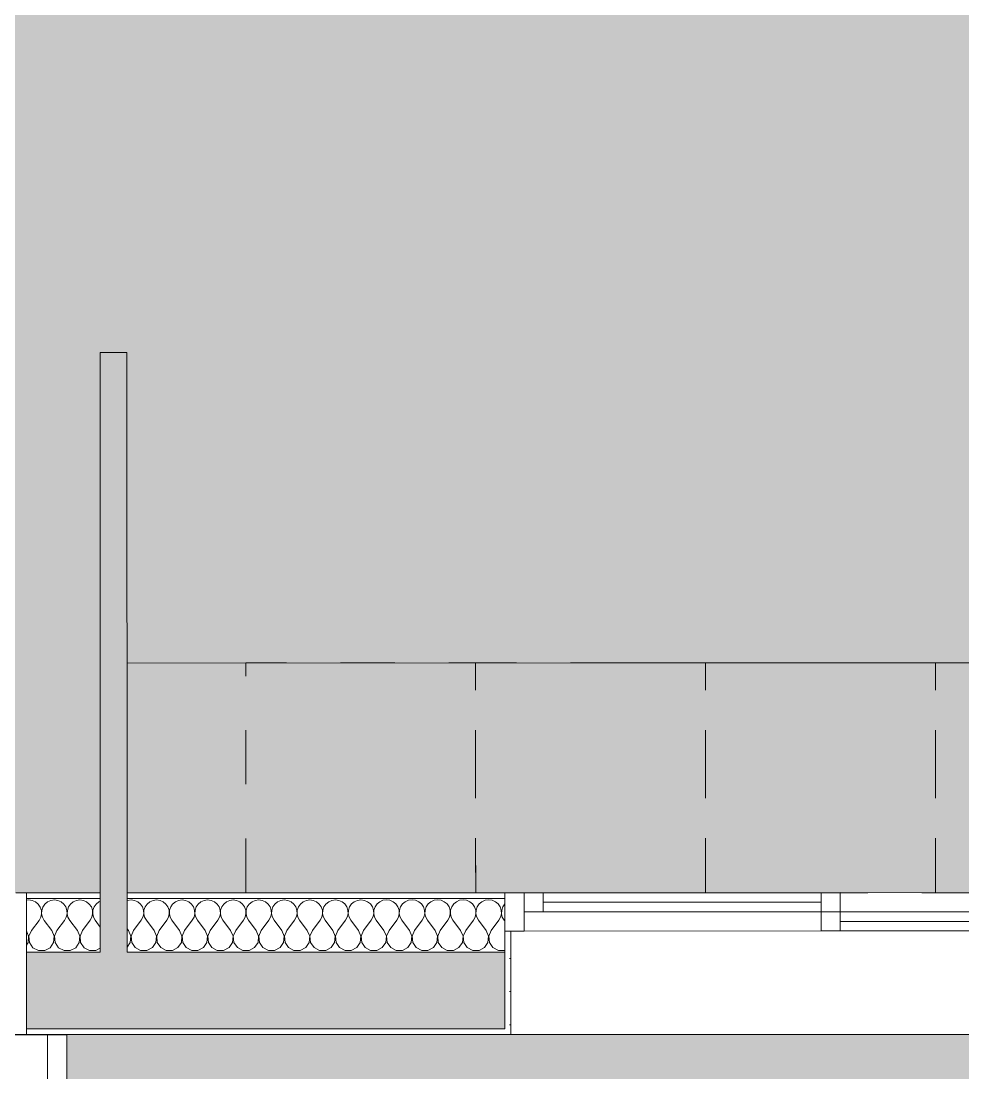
# Model space of a CAD drawing. Header units: millimetres. Extents: x 318905 to 439572, y -5133 to 105868.
# Drawn here: x 372574 to 375032, y 50883 to 53629 of the extents above; entities that cross this region are included whole.
import ezdxf

# ---------------------------------------------------------------- set-up
doc = ezdxf.new("R2010")
doc.units = ezdxf.units.MM
doc.header["$MEASUREMENT"] = 0
doc.linetypes.add('Traits', pattern=[282.222223, 141.111112, -141.111112])
for name, color, linetype, lineweight in [('0_Stylo_No__1', 7, 'Continuous', 5), ('0_Stylo_No__2', 8, 'Continuous', 5), ('2D -  Dessin général_Stylo_No__1', 7, 'Continuous', 5), ('2D - Dessins placés (Géomètre)_Stylo_No__1', 7, 'Continuous', 5), ('Murs ext - Périphériques_Stylo_No__1', 7, 'Continuous', 5), ('Murs ext - Périphériques_Stylo_No__41', 7, 'Continuous', 20)]:
    doc.layers.add(name, color=color, linetype=linetype, lineweight=lineweight)
for name, color, linetype, lineweight, true_color in [('2D - Dessins placés (Géomètre)_Stylo_No__241', 7, 'Continuous', 5, 0x4d4d4d), ('2D - Dessins placés (Géomètre)_Stylo_No__253', 7, 'Continuous', 13, 0xb6d398), ('Murs ext - Périphériques_Stylo_No__67', 7, 'Continuous', 15, 0x6a6a6a), ('Murs ext - Périphériques_Stylo_No__87', 7, 'Continuous', 13, 0x6a6a6a)]:
    doc.layers.add(name, color=color, linetype=linetype, lineweight=lineweight, true_color=true_color)
doc.layers.add('Marques & Zones', color=7, linetype='Continuous')
pattern_1 = [(0, (0, 0), (0, 86.60254), [0, -50]), (0, (25, 43.3), (0, 86.60254), [0, -50])]

# ---------------------------------------------------------------- blocks, each defined once
blk = doc.blocks.new('*X45')
at = {"layer": 'Murs ext - Périphériques_Stylo_No__1', "linetype": 'Continuous'}
for p, q in [((372594.3, 51334.6), (372588.1, 51333.8)), ((372603.4, 51333.4), (372594.3, 51334.6)), ((372611.8, 51329.7), (372603.4, 51333.4)), ((372618.9, 51323.8), (372611.8, 51329.7)), ((372624.1, 51316.2), (372618.9, 51323.8)), ((372636.4, 51323.8), (372631.2, 51316.2)), ((372643.4, 51329.7), (372636.4, 51323.8)), ((372651.9, 51333.4), (372643.4, 51329.7)), ((372661, 51334.7), (372651.9, 51333.4)), ((372670.1, 51333.4), (372661, 51334.7)), ((372678.5, 51329.7), (372670.1, 51333.4)), ((372685.6, 51323.8), (372678.5, 51329.7)), ((372690.8, 51316.3), (372685.6, 51323.8)), ((372703, 51323.8), (372697.8, 51316.3)), ((372710.1, 51329.7), (372703, 51323.8)), ((372718.5, 51333.4), (372710.1, 51329.7)), ((372727.6, 51334.7), (372718.5, 51333.4)), ((372736.7, 51333.4), (372727.6, 51334.7)), ((372745.2, 51329.7), (372736.7, 51333.4)), ((372752.2, 51323.9), (372745.2, 51329.7)), ((372757.5, 51316.3), (372752.2, 51323.9)), ((372769.7, 51323.9), (372764.5, 51316.3)), ((372776.8, 51329.7), (372769.7, 51323.9)), ((372780.8, 51331.5), (372776.8, 51329.7)), ((372627.1, 51307.5), (372624.1, 51316.2)), ((372625.4, 51289.4), (372627.5, 51298.3)), ((372627.5, 51298.3), (372627.1, 51307.5)), ((372628.2, 51307.5), (372627.8, 51298.3)), ((372627.8, 51298.3), (372629.9, 51289.4)), ((372631.2, 51316.2), (372628.2, 51307.5)), ((372693.7, 51307.5), (372690.8, 51316.3)), ((372692.1, 51289.4), (372694.2, 51298.4)), ((372694.2, 51298.4), (372693.7, 51307.5)), ((372694.9, 51307.5), (372694.4, 51298.4)), ((372694.4, 51298.4), (372696.5, 51289.4)), ((372697.8, 51316.3), (372694.9, 51307.5)), ((372760.4, 51307.6), (372757.5, 51316.3)), ((372758.8, 51289.4), (372760.8, 51298.4)), ((372760.8, 51298.4), (372760.4, 51307.6)), ((372761.6, 51307.6), (372761.1, 51298.4)), ((372761.1, 51298.4), (372763.2, 51289.4)), ((372764.5, 51316.3), (372761.6, 51307.6)), ((372601, 51254.7), (372621, 51281.3)), ((372621, 51281.3), (372625.4, 51289.4)), ((372629.9, 51289.4), (372634.3, 51281.3)), ((372654.3, 51254.7), (372634.3, 51281.3)), ((372667.7, 51254.7), (372687.7, 51281.3)), ((372687.7, 51281.3), (372692.1, 51289.4)), ((372696.5, 51289.4), (372701, 51281.3)), ((372721, 51254.7), (372701, 51281.3)), ((372734.3, 51254.7), (372754.3, 51281.4)), ((372754.3, 51281.4), (372758.8, 51289.4)), ((372763.2, 51289.4), (372767.7, 51281.4)), ((372780.8, 51263.9), (372767.7, 51281.4)), ((372593.9, 51239.7), (372588.1, 51253.6)), ((372601, 51254.7), (372594.7, 51239.7)), ((372660.6, 51239.7), (372654.3, 51254.7)), ((372667.7, 51254.7), (372661.4, 51239.7)), ((372727.3, 51239.7), (372721, 51254.7)), ((372734.3, 51254.7), (372728, 51239.7)), ((372588.1, 51217), (372592.4, 51223.5)), ((372592.4, 51223.5), (372593.9, 51239.7)), ((372594.7, 51239.7), (372596.2, 51223.5)), ((372596.2, 51223.5), (372605.2, 51210)), ((372650.1, 51210), (372659.1, 51223.5)), ((372659.1, 51223.5), (372660.6, 51239.7)), ((372661.4, 51239.7), (372662.9, 51223.5)), ((372662.9, 51223.5), (372671.9, 51210)), ((372716.8, 51210), (372725.8, 51223.6)), ((372725.8, 51223.6), (372727.3, 51239.7)), ((372728, 51239.7), (372729.6, 51223.6)), ((372729.6, 51223.6), (372738.6, 51210)), ((372605.2, 51210), (372619.6, 51202.3)), ((372619.6, 51202.3), (372635.8, 51202.3)), ((372635.8, 51202.3), (372650.1, 51210)), ((372671.9, 51210), (372686.2, 51202.3)), ((372686.2, 51202.3), (372702.5, 51202.4)), ((372702.5, 51202.4), (372716.8, 51210)), ((372738.6, 51210), (372752.9, 51202.4)), ((372752.9, 51202.4), (372769.1, 51202.4)), ((372769.1, 51202.4), (372780.8, 51208.6))]:
    blk.add_line(p, q, dxfattribs=at)
blk = doc.blocks.new('Hachure_20', base_point=(0, 4000))
at = {"layer": 'Murs ext - Périphériques_Stylo_No__1', "linetype": 'Continuous'}
blk.add_blockref('*X45', (0, 0), dxfattribs=at)
blk = doc.blocks.new('*X47')
at = {"layer": 'Murs ext - Périphériques_Stylo_No__1', "linetype": 'Continuous'}
for p, q in [((372851.9, 51333.5), (372850.8, 51333)), ((372861, 51334.7), (372851.9, 51333.5)), ((372870.1, 51333.5), (372861, 51334.7)), ((372878.5, 51329.8), (372870.1, 51333.5)), ((372885.6, 51323.9), (372878.5, 51329.8)), ((372890.8, 51316.3), (372885.6, 51323.9)), ((372903, 51323.9), (372897.8, 51316.3)), ((372910.1, 51329.8), (372903, 51323.9)), ((372918.5, 51333.5), (372910.1, 51329.8)), ((372927.6, 51334.7), (372918.5, 51333.5)), ((372936.7, 51333.5), (372927.6, 51334.7)), ((372945.2, 51329.8), (372936.7, 51333.5)), ((372952.2, 51323.9), (372945.2, 51329.8)), ((372957.5, 51316.3), (372952.2, 51323.9)), ((372969.7, 51323.9), (372964.5, 51316.3)), ((372976.8, 51329.8), (372969.7, 51323.9)), ((372985.2, 51333.5), (372976.8, 51329.8)), ((372994.3, 51334.8), (372985.2, 51333.5)), ((373003.4, 51333.5), (372994.3, 51334.8)), ((373011.8, 51329.8), (373003.4, 51333.5)), ((373018.9, 51323.9), (373011.8, 51329.8)), ((373024.1, 51316.4), (373018.9, 51323.9)), ((373036.4, 51323.9), (373031.2, 51316.4)), ((373043.4, 51329.8), (373036.4, 51323.9)), ((373051.9, 51333.5), (373043.4, 51329.8)), ((373061, 51334.8), (373051.9, 51333.5)), ((373070.1, 51333.5), (373061, 51334.8)), ((373078.5, 51329.8), (373070.1, 51333.5)), ((373085.6, 51324), (373078.5, 51329.8)), ((373090.8, 51316.4), (373085.6, 51324)), ((373103, 51324), (373097.8, 51316.4)), ((373110.1, 51329.8), (373103, 51324)), ((373118.5, 51333.5), (373110.1, 51329.8)), ((373127.6, 51334.8), (373118.5, 51333.5)), ((373136.7, 51333.5), (373127.6, 51334.8)), ((373145.2, 51329.8), (373136.7, 51333.5)), ((373152.2, 51324), (373145.2, 51329.8)), ((373157.5, 51316.4), (373152.2, 51324)), ((373169.7, 51324), (373164.5, 51316.4)), ((373176.8, 51329.8), (373169.7, 51324)), ((373185.2, 51333.6), (373176.8, 51329.8)), ((373194.3, 51334.8), (373185.2, 51333.6)), ((373203.4, 51333.6), (373194.3, 51334.8)), ((373211.8, 51329.9), (373203.4, 51333.6)), ((373218.9, 51324), (373211.8, 51329.9)), ((373224.1, 51316.4), (373218.9, 51324)), ((373236.4, 51324), (373231.2, 51316.4)), ((373243.4, 51329.9), (373236.4, 51324)), ((373251.9, 51333.6), (373243.4, 51329.9)), ((373261, 51334.9), (373251.9, 51333.6)), ((373270.1, 51333.6), (373261, 51334.9)), ((373278.5, 51329.9), (373270.1, 51333.6)), ((373285.6, 51324), (373278.5, 51329.9)), ((373290.8, 51316.4), (373285.6, 51324)), ((373303, 51324), (373297.8, 51316.4)), ((373310.1, 51329.9), (373303, 51324)), ((373318.5, 51333.6), (373310.1, 51329.9)), ((373327.6, 51334.9), (373318.5, 51333.6)), ((373336.7, 51333.6), (373327.6, 51334.9)), ((373345.2, 51329.9), (373336.7, 51333.6)), ((373352.2, 51324), (373345.2, 51329.9)), ((373357.5, 51316.5), (373352.2, 51324)), ((373369.7, 51324), (373364.5, 51316.5)), ((373376.8, 51329.9), (373369.7, 51324)), ((373385.2, 51333.6), (373376.8, 51329.9)), ((373394.3, 51334.9), (373385.2, 51333.6)), ((373403.4, 51333.6), (373394.3, 51334.9)), ((373411.8, 51329.9), (373403.4, 51333.6)), ((373418.9, 51324.1), (373411.8, 51329.9)), ((373424.1, 51316.5), (373418.9, 51324.1)), ((373436.4, 51324.1), (373431.2, 51316.5)), ((373443.4, 51329.9), (373436.4, 51324.1)), ((373451.9, 51333.6), (373443.4, 51329.9)), ((373461, 51334.9), (373451.9, 51333.6)), ((373470.1, 51333.6), (373461, 51334.9)), ((373478.5, 51329.9), (373470.1, 51333.6)), ((373485.6, 51324.1), (373478.5, 51329.9)), ((373490.8, 51316.5), (373485.6, 51324.1)), ((373503, 51324.1), (373497.8, 51316.5)), ((373510.1, 51329.9), (373503, 51324.1)), ((373518.5, 51333.7), (373510.1, 51329.9)), ((373527.6, 51334.9), (373518.5, 51333.7)), ((373536.7, 51333.7), (373527.6, 51334.9)), ((373545.2, 51330), (373536.7, 51333.7)), ((373552.2, 51324.1), (373545.2, 51330)), ((373557.5, 51316.5), (373552.2, 51324.1)), ((373569.7, 51324.1), (373564.5, 51316.5)), ((373576.8, 51330), (373569.7, 51324.1)), ((373585.2, 51333.7), (373576.8, 51330)), ((373594.3, 51335), (373585.2, 51333.7)), ((373603.4, 51333.7), (373594.3, 51335)), ((373611.8, 51330), (373603.4, 51333.7)), ((373618.9, 51324.1), (373611.8, 51330)), ((373624.1, 51316.5), (373618.9, 51324.1)), ((373636.4, 51324.1), (373631.2, 51316.5)), ((373643.4, 51330), (373636.4, 51324.1)), ((373651.9, 51333.7), (373643.4, 51330)), ((373661, 51335), (373651.9, 51333.7)), ((373670.1, 51333.7), (373661, 51335)), ((373678.5, 51330), (373670.1, 51333.7)), ((373685.6, 51324.1), (373678.5, 51330)), ((373690.8, 51316.6), (373685.6, 51324.1)), ((373703, 51324.1), (373697.8, 51316.6)), ((373710.1, 51330), (373703, 51324.1)), ((373718.5, 51333.7), (373710.1, 51330)), ((373727.6, 51335), (373718.5, 51333.7)), ((373736.7, 51333.7), (373727.6, 51335)), ((373745.2, 51330), (373736.7, 51333.7)), ((373752.2, 51324.2), (373745.2, 51330)), ((373757.5, 51316.6), (373752.2, 51324.2)), ((373769.7, 51324.2), (373764.5, 51316.6)), ((373776.8, 51330), (373769.7, 51324.2)), ((373785.2, 51333.7), (373776.8, 51330)), ((373794.3, 51335), (373785.2, 51333.7)), ((373803.4, 51333.7), (373794.3, 51335)), ((373811.8, 51330), (373803.4, 51333.7)), ((373818.9, 51324.2), (373811.8, 51330)), ((373824.1, 51316.6), (373818.9, 51324.2)), ((373836.4, 51324.2), (373831.2, 51316.6)), ((373836.7, 51324.4), (373836.4, 51324.2)), ((372893.7, 51307.6), (372890.8, 51316.3)), ((372892.1, 51289.5), (372894.2, 51298.4)), ((372894.2, 51298.4), (372893.7, 51307.6)), ((372894.9, 51307.6), (372894.4, 51298.4)), ((372894.4, 51298.4), (372896.5, 51289.5)), ((372897.8, 51316.3), (372894.9, 51307.6)), ((372960.4, 51307.6), (372957.5, 51316.3)), ((372958.8, 51289.5), (372960.8, 51298.4)), ((372960.8, 51298.4), (372960.4, 51307.6)), ((372961.6, 51307.6), (372961.1, 51298.4)), ((372961.1, 51298.4), (372963.2, 51289.5)), ((372964.5, 51316.3), (372961.6, 51307.6)), ((373027.1, 51307.6), (373024.1, 51316.4)), ((373025.4, 51289.5), (373027.5, 51298.5)), ((373027.5, 51298.5), (373027.1, 51307.6)), ((373028.2, 51307.6), (373027.8, 51298.5)), ((373027.8, 51298.5), (373029.9, 51289.5)), ((373031.2, 51316.4), (373028.2, 51307.6)), ((373093.7, 51307.7), (373090.8, 51316.4)), ((373092.1, 51289.5), (373094.2, 51298.5)), ((373094.2, 51298.5), (373093.7, 51307.7)), ((373094.9, 51307.7), (373094.4, 51298.5)), ((373094.4, 51298.5), (373096.5, 51289.5)), ((373097.8, 51316.4), (373094.9, 51307.7)), ((373160.4, 51307.7), (373157.5, 51316.4)), ((373158.8, 51289.5), (373160.8, 51298.5)), ((373160.8, 51298.5), (373160.4, 51307.7)), ((373161.6, 51307.7), (373161.1, 51298.5)), ((373161.1, 51298.5), (373163.2, 51289.5)), ((373164.5, 51316.4), (373161.6, 51307.7)), ((373227.1, 51307.7), (373224.1, 51316.4)), ((373225.4, 51289.6), (373227.5, 51298.5)), ((373227.5, 51298.5), (373227.1, 51307.7)), ((373228.2, 51307.7), (373227.8, 51298.5)), ((373227.8, 51298.5), (373229.9, 51289.6)), ((373231.2, 51316.4), (373228.2, 51307.7)), ((373293.7, 51307.7), (373290.8, 51316.4)), ((373292.1, 51289.6), (373294.2, 51298.5)), ((373294.2, 51298.5), (373293.7, 51307.7)), ((373294.9, 51307.7), (373294.4, 51298.5)), ((373294.4, 51298.5), (373296.5, 51289.6)), ((373297.8, 51316.4), (373294.9, 51307.7)), ((373360.4, 51307.7), (373357.5, 51316.5)), ((373358.8, 51289.6), (373360.8, 51298.6)), ((373360.8, 51298.6), (373360.4, 51307.7)), ((373361.6, 51307.7), (373361.1, 51298.6)), ((373361.1, 51298.6), (373363.2, 51289.6)), ((373364.5, 51316.5), (373361.6, 51307.7)), ((373427.1, 51307.8), (373424.1, 51316.5)), ((373425.4, 51289.6), (373427.5, 51298.6)), ((373427.5, 51298.6), (373427.1, 51307.8)), ((373428.2, 51307.8), (373427.8, 51298.6)), ((373427.8, 51298.6), (373429.9, 51289.6)), ((373431.2, 51316.5), (373428.2, 51307.8)), ((373493.7, 51307.8), (373490.8, 51316.5)), ((373492.1, 51289.6), (373494.2, 51298.6)), ((373494.2, 51298.6), (373493.7, 51307.8)), ((373494.9, 51307.8), (373494.4, 51298.6)), ((373494.4, 51298.6), (373496.5, 51289.6)), ((373497.8, 51316.5), (373494.9, 51307.8)), ((373560.4, 51307.8), (373557.5, 51316.5)), ((373558.8, 51289.7), (373560.8, 51298.6)), ((373560.8, 51298.6), (373560.4, 51307.8)), ((373561.6, 51307.8), (373561.1, 51298.6)), ((373561.1, 51298.6), (373563.2, 51289.7)), ((373564.5, 51316.5), (373561.6, 51307.8)), ((373627.1, 51307.8), (373624.1, 51316.5)), ((373625.4, 51289.7), (373627.5, 51298.6)), ((373627.5, 51298.6), (373627.1, 51307.8)), ((373628.2, 51307.8), (373627.8, 51298.6)), ((373627.8, 51298.6), (373629.9, 51289.7)), ((373631.2, 51316.5), (373628.2, 51307.8)), ((373693.7, 51307.8), (373690.8, 51316.6)), ((373692.1, 51289.7), (373694.2, 51298.7)), ((373694.2, 51298.7), (373693.7, 51307.8)), ((373694.9, 51307.8), (373694.4, 51298.7)), ((373694.4, 51298.7), (373696.5, 51289.7)), ((373697.8, 51316.6), (373694.9, 51307.8)), ((373760.4, 51307.9), (373757.5, 51316.6)), ((373758.8, 51289.7), (373760.8, 51298.7)), ((373760.8, 51298.7), (373760.4, 51307.9)), ((373761.6, 51307.9), (373761.1, 51298.7)), ((373761.1, 51298.7), (373763.2, 51289.7)), ((373764.5, 51316.6), (373761.6, 51307.9)), ((373827.1, 51307.9), (373824.1, 51316.6)), ((373825.4, 51289.7), (373827.5, 51298.7)), ((373827.5, 51298.7), (373827.1, 51307.9)), ((373828.2, 51307.9), (373827.8, 51298.7)), ((373827.8, 51298.7), (373829.9, 51289.7)), ((373831.2, 51316.6), (373828.2, 51307.9)), ((372867.7, 51254.7), (372887.7, 51281.4)), ((372887.7, 51281.4), (372892.1, 51289.5)), ((372896.5, 51289.5), (372901, 51281.4)), ((372921, 51254.7), (372901, 51281.4)), ((372934.3, 51254.8), (372954.3, 51281.4)), ((372954.3, 51281.4), (372958.8, 51289.5)), ((372963.2, 51289.5), (372967.7, 51281.4)), ((372987.7, 51254.8), (372967.7, 51281.4)), ((373001, 51254.8), (373021, 51281.4)), ((373021, 51281.4), (373025.4, 51289.5)), ((373029.9, 51289.5), (373034.3, 51281.4)), ((373054.3, 51254.8), (373034.3, 51281.4)), ((373067.7, 51254.8), (373087.7, 51281.5)), ((373087.7, 51281.5), (373092.1, 51289.5)), ((373096.5, 51289.5), (373101, 51281.5)), ((373121, 51254.8), (373101, 51281.5)), ((373134.3, 51254.8), (373154.3, 51281.5)), ((373154.3, 51281.5), (373158.8, 51289.5)), ((373163.2, 51289.5), (373167.7, 51281.5)), ((373187.7, 51254.8), (373167.7, 51281.5)), ((373201, 51254.8), (373221, 51281.5)), ((373221, 51281.5), (373225.4, 51289.6)), ((373229.9, 51289.6), (373234.3, 51281.5)), ((373254.3, 51254.8), (373234.3, 51281.5)), ((373267.7, 51254.9), (373287.7, 51281.5)), ((373287.7, 51281.5), (373292.1, 51289.6)), ((373296.5, 51289.6), (373301, 51281.5)), ((373321, 51254.9), (373301, 51281.5)), ((373334.3, 51254.9), (373354.3, 51281.5)), ((373354.3, 51281.5), (373358.8, 51289.6)), ((373363.2, 51289.6), (373367.7, 51281.5)), ((373387.7, 51254.9), (373367.7, 51281.5)), ((373401, 51254.9), (373421, 51281.6)), ((373421, 51281.6), (373425.4, 51289.6)), ((373429.9, 51289.6), (373434.3, 51281.6)), ((373454.3, 51254.9), (373434.3, 51281.6)), ((373467.7, 51254.9), (373487.7, 51281.6)), ((373487.7, 51281.6), (373492.1, 51289.6)), ((373496.5, 51289.6), (373501, 51281.6)), ((373521, 51254.9), (373501, 51281.6)), ((373534.3, 51254.9), (373554.3, 51281.6)), ((373554.3, 51281.6), (373558.8, 51289.7)), ((373563.2, 51289.7), (373567.7, 51281.6)), ((373587.7, 51254.9), (373567.7, 51281.6)), ((373601, 51255), (373621, 51281.6)), ((373621, 51281.6), (373625.4, 51289.7)), ((373629.9, 51289.7), (373634.3, 51281.6)), ((373654.3, 51255), (373634.3, 51281.6)), ((373667.7, 51255), (373687.7, 51281.6)), ((373687.7, 51281.6), (373692.1, 51289.7)), ((373696.5, 51289.7), (373701, 51281.6)), ((373721, 51255), (373701, 51281.6)), ((373734.3, 51255), (373754.3, 51281.7)), ((373754.3, 51281.7), (373758.8, 51289.7)), ((373763.2, 51289.7), (373767.7, 51281.7)), ((373787.7, 51255), (373767.7, 51281.7)), ((373801, 51255), (373821, 51281.7)), ((373821, 51281.7), (373825.4, 51289.7)), ((373829.9, 51289.7), (373834.3, 51281.7)), ((373836.7, 51278.5), (373834.3, 51281.7)), ((372854.3, 51254.7), (372850.8, 51259.5)), ((372860.6, 51239.8), (372854.3, 51254.7)), ((372867.7, 51254.7), (372861.4, 51239.8)), ((372927.3, 51239.8), (372921, 51254.7)), ((372934.3, 51254.8), (372928, 51239.8)), ((372993.9, 51239.8), (372987.7, 51254.8)), ((373001, 51254.8), (372994.7, 51239.8)), ((373060.6, 51239.8), (373054.3, 51254.8)), ((373067.7, 51254.8), (373061.4, 51239.8)), ((373127.3, 51239.8), (373121, 51254.8)), ((373134.3, 51254.8), (373128, 51239.8)), ((373193.9, 51239.9), (373187.7, 51254.8)), ((373201, 51254.8), (373194.7, 51239.9)), ((373260.6, 51239.9), (373254.3, 51254.8)), ((373267.7, 51254.9), (373261.4, 51239.9)), ((373327.3, 51239.9), (373321, 51254.9)), ((373334.3, 51254.9), (373328, 51239.9)), ((373393.9, 51239.9), (373387.7, 51254.9)), ((373401, 51254.9), (373394.7, 51239.9)), ((373460.6, 51239.9), (373454.3, 51254.9)), ((373467.7, 51254.9), (373461.4, 51239.9)), ((373527.3, 51240), (373521, 51254.9)), ((373534.3, 51254.9), (373528, 51240)), ((373593.9, 51240), (373587.7, 51254.9)), ((373601, 51255), (373594.7, 51240)), ((373660.6, 51240), (373654.3, 51255)), ((373667.7, 51255), (373661.4, 51240)), ((373727.3, 51240), (373721, 51255)), ((373734.3, 51255), (373728, 51240)), ((373793.9, 51240), (373787.7, 51255)), ((373801, 51255), (373794.7, 51240)), ((372850.8, 51211.1), (372859.1, 51223.6)), ((372859.1, 51223.6), (372860.6, 51239.8)), ((372861.4, 51239.8), (372862.9, 51223.6)), ((372862.9, 51223.6), (372871.9, 51210.1)), ((372916.8, 51210.1), (372925.8, 51223.6)), ((372925.8, 51223.6), (372927.3, 51239.8)), ((372928, 51239.8), (372929.6, 51223.6)), ((372929.6, 51223.6), (372938.6, 51210.1)), ((372983.4, 51210.1), (372992.4, 51223.6)), ((372992.4, 51223.6), (372993.9, 51239.8)), ((372994.7, 51239.8), (372996.2, 51223.6)), ((372996.2, 51223.6), (373005.2, 51210.1)), ((373050.1, 51210.1), (373059.1, 51223.7)), ((373059.1, 51223.7), (373060.6, 51239.8)), ((373061.4, 51239.8), (373062.9, 51223.7)), ((373062.9, 51223.7), (373071.9, 51210.1)), ((373116.8, 51210.1), (373125.8, 51223.7)), ((373125.8, 51223.7), (373127.3, 51239.8)), ((373128, 51239.8), (373129.6, 51223.7)), ((373129.6, 51223.7), (373138.6, 51210.2)), ((373183.4, 51210.2), (373192.4, 51223.7)), ((373192.4, 51223.7), (373193.9, 51239.9)), ((373194.7, 51239.9), (373196.2, 51223.7)), ((373196.2, 51223.7), (373205.2, 51210.2)), ((373250.1, 51210.2), (373259.1, 51223.7)), ((373259.1, 51223.7), (373260.6, 51239.9)), ((373261.4, 51239.9), (373262.9, 51223.7)), ((373262.9, 51223.7), (373271.9, 51210.2)), ((373316.8, 51210.2), (373325.8, 51223.7)), ((373325.8, 51223.7), (373327.3, 51239.9)), ((373328, 51239.9), (373329.6, 51223.7)), ((373329.6, 51223.7), (373338.6, 51210.2)), ((373383.4, 51210.2), (373392.4, 51223.8)), ((373392.4, 51223.8), (373393.9, 51239.9)), ((373394.7, 51239.9), (373396.2, 51223.8)), ((373396.2, 51223.8), (373405.2, 51210.2)), ((373450.1, 51210.2), (373459.1, 51223.8)), ((373459.1, 51223.8), (373460.6, 51239.9)), ((373461.4, 51239.9), (373462.9, 51223.8)), ((373462.9, 51223.8), (373471.9, 51210.3)), ((373516.8, 51210.3), (373525.8, 51223.8)), ((373525.8, 51223.8), (373527.3, 51240)), ((373528, 51240), (373529.6, 51223.8)), ((373529.6, 51223.8), (373538.6, 51210.3)), ((373583.4, 51210.3), (373592.4, 51223.8)), ((373592.4, 51223.8), (373593.9, 51240)), ((373594.7, 51240), (373596.2, 51223.8)), ((373596.2, 51223.8), (373605.2, 51210.3)), ((373650.1, 51210.3), (373659.1, 51223.8)), ((373659.1, 51223.8), (373660.6, 51240)), ((373661.4, 51240), (373662.9, 51223.8)), ((373662.9, 51223.8), (373671.9, 51210.3)), ((373716.8, 51210.3), (373725.8, 51223.9)), ((373725.8, 51223.9), (373727.3, 51240)), ((373728, 51240), (373729.6, 51223.9)), ((373729.6, 51223.9), (373738.6, 51210.3)), ((373783.4, 51210.3), (373792.4, 51223.9)), ((373792.4, 51223.9), (373793.9, 51240)), ((373794.7, 51240), (373796.2, 51223.9)), ((373796.2, 51223.9), (373805.2, 51210.4)), ((372871.9, 51210.1), (372886.2, 51202.4)), ((372886.2, 51202.4), (372902.5, 51202.4)), ((372902.5, 51202.4), (372916.8, 51210.1)), ((372938.6, 51210.1), (372952.9, 51202.4)), ((372952.9, 51202.4), (372969.1, 51202.4)), ((372969.1, 51202.4), (372983.4, 51210.1)), ((373005.2, 51210.1), (373019.6, 51202.4)), ((373019.6, 51202.4), (373035.8, 51202.5)), ((373035.8, 51202.5), (373050.1, 51210.1)), ((373071.9, 51210.1), (373086.2, 51202.5)), ((373086.2, 51202.5), (373102.5, 51202.5)), ((373102.5, 51202.5), (373116.8, 51210.1)), ((373138.6, 51210.2), (373152.9, 51202.5)), ((373152.9, 51202.5), (373169.1, 51202.5)), ((373169.1, 51202.5), (373183.4, 51210.2)), ((373205.2, 51210.2), (373219.6, 51202.5)), ((373219.6, 51202.5), (373235.8, 51202.5)), ((373235.8, 51202.5), (373250.1, 51210.2)), ((373271.9, 51210.2), (373286.2, 51202.5)), ((373286.2, 51202.5), (373302.5, 51202.5)), ((373302.5, 51202.5), (373316.8, 51210.2)), ((373338.6, 51210.2), (373352.9, 51202.5)), ((373352.9, 51202.5), (373369.1, 51202.6)), ((373369.1, 51202.6), (373383.4, 51210.2)), ((373405.2, 51210.2), (373419.6, 51202.6)), ((373419.6, 51202.6), (373435.8, 51202.6)), ((373435.8, 51202.6), (373450.1, 51210.2)), ((373471.9, 51210.3), (373486.2, 51202.6)), ((373486.2, 51202.6), (373502.5, 51202.6)), ((373502.5, 51202.6), (373516.8, 51210.3)), ((373538.6, 51210.3), (373552.9, 51202.6)), ((373552.9, 51202.6), (373569.1, 51202.6)), ((373569.1, 51202.6), (373583.4, 51210.3)), ((373605.2, 51210.3), (373619.6, 51202.6)), ((373619.6, 51202.6), (373635.8, 51202.6)), ((373635.8, 51202.6), (373650.1, 51210.3)), ((373671.9, 51210.3), (373686.2, 51202.6)), ((373686.2, 51202.6), (373702.5, 51202.7)), ((373702.5, 51202.7), (373716.8, 51210.3)), ((373738.6, 51210.3), (373752.9, 51202.7)), ((373752.9, 51202.7), (373769.1, 51202.7)), ((373769.1, 51202.7), (373783.4, 51210.3)), ((373805.2, 51210.4), (373819.6, 51202.7)), ((373819.6, 51202.7), (373835.8, 51202.7)), ((373835.8, 51202.7), (373836.7, 51203.2))]:
    blk.add_line(p, q, dxfattribs=at)
blk = doc.blocks.new('Hachure_21', base_point=(0, 4000))
at = {"layer": 'Murs ext - Périphériques_Stylo_No__1', "linetype": 'Continuous'}
blk.add_blockref('*X47', (0, 0), dxfattribs=at)

msp = doc.modelspace()

# ---------------------------------------------------------------- hatches: boundary and pattern name
at = {"layer": '2D - Dessins placés (Géomètre)_Stylo_No__253', "linetype": 'Continuous', "lineweight": 0, "true_color": 0x5b694c}
msp.add_hatch(color=251, dxfattribs=at).paths.add_polyline_path([(371353.238, 43850.427), (371283.616, 48583.252), (371573.632, 48584.519), (371573.526, 49242.194), (372693.579, 49242.374), (372693.3, 50982.732), (376530.417, 50984.472), (376529.058, 59443.39), (376130.002, 59443.326), (376130.002, 59445.875), (368353.019, 59443.362), (368351.981, 63040.659), (383676.415, 63219.993), (383196.13, 44010.808), (380926.562, 43986.62), (380924.832, 44050.65), (380617.617, 44042.355), (380619.24, 43982.257), (377254.015, 43934.474), (377253.238, 43989.208), (376959.141, 43985.033), (376959.918, 43930.298)])
at = {"layer": 'Marques & Zones', "linetype": 'Continuous', "lineweight": 0, "true_color": 0xebf5fc}
msp.add_hatch(color=7, dxfattribs=at).paths.add_polyline_path([(370920.956, 52754.363), (370921.181, 51352.461), (376160.357, 51354.059), (376160.343, 51442.927), (376159.118, 59073.391), (371519.648, 59072.646), (371519.027, 58735.332), (370893.179, 58736.483), (370893.799, 59073.398), (368553.078, 59072.17), (368545.064, 56262.557), (370403.529, 56262.855), (370403.674, 55362.855), (369471.248, 55362.706), (369471.325, 54881.149), (371573.751, 54881.487), (371574.103, 52693.509), (371374.103, 52693.477), (371374.093, 52754.436)])
at = {"layer": 'Murs ext - Périphériques_Stylo_No__1', "linetype": 'Continuous'}
for points in [[(372850.764, 51353.06), (372850.538, 52763.668), (372780.538, 52763.657), (372780.764, 51353.038)], [(372850.764, 51353.06), (372780.764, 51353.038), (372780.767, 51338.038), (372850.767, 51338.06)], [(372850.767, 51338.06), (372780.767, 51338.038), (372780.789, 51198.038), (372850.789, 51198.06)], [(372588.175, 50997.98), (372780.821, 50998.038), (372780.789, 51198.038), (372588.115, 51197.98)], [(372850.789, 51198.06), (372780.789, 51198.038), (372780.821, 50998.038), (372850.821, 50998.06)], [(372850.789, 51198.06), (372850.821, 50998.06), (373836.775, 50998.358), (373836.715, 51198.358)]]:
    msp.add_hatch(color=256, dxfattribs=at).paths.add_polyline_path(points)
h = msp.add_hatch(dxfattribs=at)
h.set_pattern_fill('Plâtre___Enduit', color=256, style=0, pattern_type=2)
h.set_pattern_definition(pattern_1)
h.paths.add_polyline_path([(373851.78, 50983.362), (373851.698, 51253.362), (373836.698, 51253.358), (373836.775, 50998.358), (373836.78, 50983.358)])
h = msp.add_hatch(dxfattribs=at)
h.set_pattern_fill('Plâtre___Enduit', color=256, style=0, pattern_type=2)
h.set_pattern_definition(pattern_1)
h.paths.add_polyline_path([(372588.18, 50982.98), (373836.78, 50983.358), (373836.775, 50998.358), (372588.175, 50997.98)])

# ---------------------------------------------------------------- linework, layer by layer
at = {"layer": '0_Stylo_No__1', "linetype": 'Continuous', "flags": 128}
msp.add_lwpolyline([(372850.668, 51953.145), (374050.668, 51953.337), (375560.261, 51953.58)], dxfattribs=at)
at = {"layer": '0_Stylo_No__2', "linetype": 'Traits', "flags": 128}
for points in [[(373160.357, 51353.194), (373760.357, 51353.291), (373760.261, 51953.291), (373160.261, 51953.194)], [(373760.357, 51353.291), (374360.357, 51353.387), (374360.261, 51953.387), (373760.261, 51953.291)], [(374360.357, 51353.387), (374960.357, 51353.483), (374960.261, 51953.483), (374360.261, 51953.387)], [(374960.357, 51353.483), (375560.357, 51353.58), (375560.261, 51953.58), (374960.261, 51953.483)]]:
    msp.add_lwpolyline(points, close=True, dxfattribs=at)
at = {"layer": '2D -  Dessin général_Stylo_No__1', "linetype": 'Continuous', "flags": 128}
msp.add_lwpolyline([(372693.3, 50982.381), (372693.579, 49242.309), (372643.579, 49242.301), (372643.053, 50982.997)], close=True, dxfattribs=at)
at = {"layer": '2D - Dessins placés (Géomètre)_Stylo_No__1', "linetype": 'Continuous', "flags": 128}
msp.add_lwpolyline([(371573.247, 50982.201), (372693.3, 50982.381), (372693.444, 50082.381), (371573.391, 50082.201)], close=True, dxfattribs=at)
at = {"layer": '2D - Dessins placés (Géomètre)_Stylo_No__241', "linetype": 'Continuous', "flags": 128}
msp.add_lwpolyline([(371353.238, 43850.427), (371283.616, 48583.252), (371573.632, 48584.519), (371573.526, 49242.194), (372693.579, 49242.374), (372693.3, 50982.732), (376530.417, 50984.472), (376529.058, 59443.39), (376130.002, 59443.326), (376130.002, 59445.875), (368353.019, 59443.362), (368351.981, 63040.659), (383676.415, 63219.993), (383196.13, 44010.808), (380926.562, 43986.62), (380924.832, 44050.65), (380617.617, 44042.355), (380619.24, 43982.257), (377254.015, 43934.474), (377253.238, 43989.208), (376959.141, 43985.033), (376959.918, 43930.298)], close=True, dxfattribs=at)
at = {"layer": 'Murs ext - Périphériques_Stylo_No__1', "linetype": 'Continuous'}
for p, q in [((372560.068, 51352.972), (372588.068, 51352.98)), ((372588.068, 51352.98), (372588.18, 50982.98)), ((372588.068, 51352.98), (372588.073, 51337.98)), ((372588.068, 51352.98), (372588.073, 51337.98)), ((375536.668, 51353.871), (373836.668, 51353.358)), ((373886.668, 51353.373), (373836.668, 51353.358)), ((373836.668, 51353.358), (373836.673, 51338.358)), ((373836.668, 51353.358), (373836.673, 51338.358)), ((374711.668, 51353.622), (373886.668, 51353.373)), ((373936.668, 51353.388), (373886.668, 51353.373)), ((373886.698, 51253.373), (373886.668, 51353.373)), ((373886.668, 51353.373), (373886.683, 51303.373)), ((374661.668, 51353.607), (373936.668, 51353.388)), ((373936.683, 51303.388), (373936.668, 51353.388)), ((375486.668, 51353.856), (374661.668, 51353.607)), ((374711.668, 51353.622), (374661.668, 51353.607)), ((374661.668, 51353.607), (374661.683, 51303.607)), ((374711.683, 51303.622), (374711.668, 51353.622)), ((372780.766, 51338.038), (372588.073, 51337.98)), ((372588.073, 51337.98), (372588.115, 51197.98)), ((372588.073, 51337.98), (372588.115, 51197.98)), ((373836.673, 51338.358), (372850.767, 51338.06)), ((373836.673, 51338.358), (373836.698, 51253.358)), ((373836.673, 51338.358), (373836.698, 51253.358)), ((374661.676, 51328.607), (373936.676, 51328.388)), ((373886.683, 51303.373), (373936.683, 51303.388)), ((373936.683, 51303.388), (374661.683, 51303.607)), ((374711.683, 51303.622), (374661.683, 51303.607)), ((374661.683, 51303.607), (374711.683, 51303.622)), ((374661.683, 51303.607), (374661.698, 51253.607)), ((375436.683, 51303.841), (374711.683, 51303.622)), ((374711.698, 51253.622), (374711.683, 51303.622)), ((375436.691, 51278.841), (374711.691, 51278.622)), ((373836.698, 51253.358), (373886.698, 51253.373)), ((373851.698, 51253.362), (373851.78, 50983.362)), ((373886.698, 51253.373), (374711.698, 51253.622)), ((374661.698, 51253.607), (375486.698, 51253.856)), ((374661.698, 51253.607), (374711.698, 51253.622)), ((374711.698, 51253.622), (375436.698, 51253.841)), ((372780.789, 51198.038), (372588.115, 51197.98)), ((372588.115, 51197.98), (372588.176, 50997.98)), ((372588.115, 51197.98), (372588.176, 50997.98)), ((372588.115, 51197.98), (372588.176, 50997.98)), ((373836.715, 51198.358), (372850.789, 51198.06)), ((372588.176, 50997.98), (372588.18, 50982.98)), ((372588.176, 50997.98), (372588.18, 50982.98)), ((372588.18, 50982.98), (372548.18, 50982.968)), ((373836.78, 50983.358), (373851.78, 50983.362)), ((375521.78, 50983.867), (373851.78, 50983.362))]:
    msp.add_line(p, q, dxfattribs=at)
at = {"layer": 'Murs ext - Périphériques_Stylo_No__41', "linetype": 'Continuous'}
for p, q in [((372780.764, 51353.038), (372780.767, 51338.038)), ((372850.767, 51338.06), (372850.764, 51353.06)), ((372780.767, 51338.038), (372780.789, 51198.038)), ((372850.789, 51198.06), (372850.767, 51338.06))]:
    msp.add_line(p, q, dxfattribs=at)
at = {"layer": 'Murs ext - Périphériques_Stylo_No__41', "linetype": 'Continuous', "flags": 128}
for points in [[(372780.538, 52763.657), (372850.538, 52763.668)], [(372780.538, 52763.657), (372780.764, 51353.038)], [(372850.764, 51353.06), (372850.538, 52763.668)]]:
    msp.add_lwpolyline(points, dxfattribs=at)
at = {"layer": 'Murs ext - Périphériques_Stylo_No__67', "linetype": 'Continuous'}
for p, q in [((372588.073, 51337.98), (372588.115, 51197.98)), ((373836.673, 51338.358), (373836.698, 51253.358)), ((373836.775, 50998.358), (373836.698, 51253.358)), ((372588.176, 50997.98), (372780.821, 50998.038)), ((372780.821, 50998.038), (372850.821, 50998.06)), ((372850.821, 50998.06), (373836.775, 50998.358))]:
    msp.add_line(p, q, dxfattribs=at)
at = {"layer": 'Murs ext - Périphériques_Stylo_No__87', "linetype": 'Continuous'}
for p, q in [((372588.068, 51352.98), (372588.073, 51337.98)), ((373836.668, 51353.358), (373836.673, 51338.358)), ((373836.698, 51253.358), (373851.698, 51253.362)), ((373851.698, 51253.362), (373851.78, 50983.362)), ((372588.176, 50997.98), (372588.18, 50982.98)), ((373836.78, 50983.358), (373851.78, 50983.362))]:
    msp.add_line(p, q, dxfattribs=at)
at = {"layer": 'Murs ext - Périphériques_Stylo_No__87', "linetype": 'Continuous', "flags": 128}
for points in [[(372780.764, 51353.038), (372588.068, 51352.98)], [(373836.668, 51353.358), (372850.764, 51353.06)], [(372588.18, 50982.98), (373836.78, 50983.358)]]:
    msp.add_lwpolyline(points, dxfattribs=at)

# ---------------------------------------------------------------- block references
at = {"layer": 'Murs ext - Périphériques_Stylo_No__1', "linetype": 'Continuous'}
for name in ['Hachure_20', 'Hachure_21']:
    msp.add_blockref(name, (0, 4000), dxfattribs=at)

doc.saveas('drawing.dxf')
